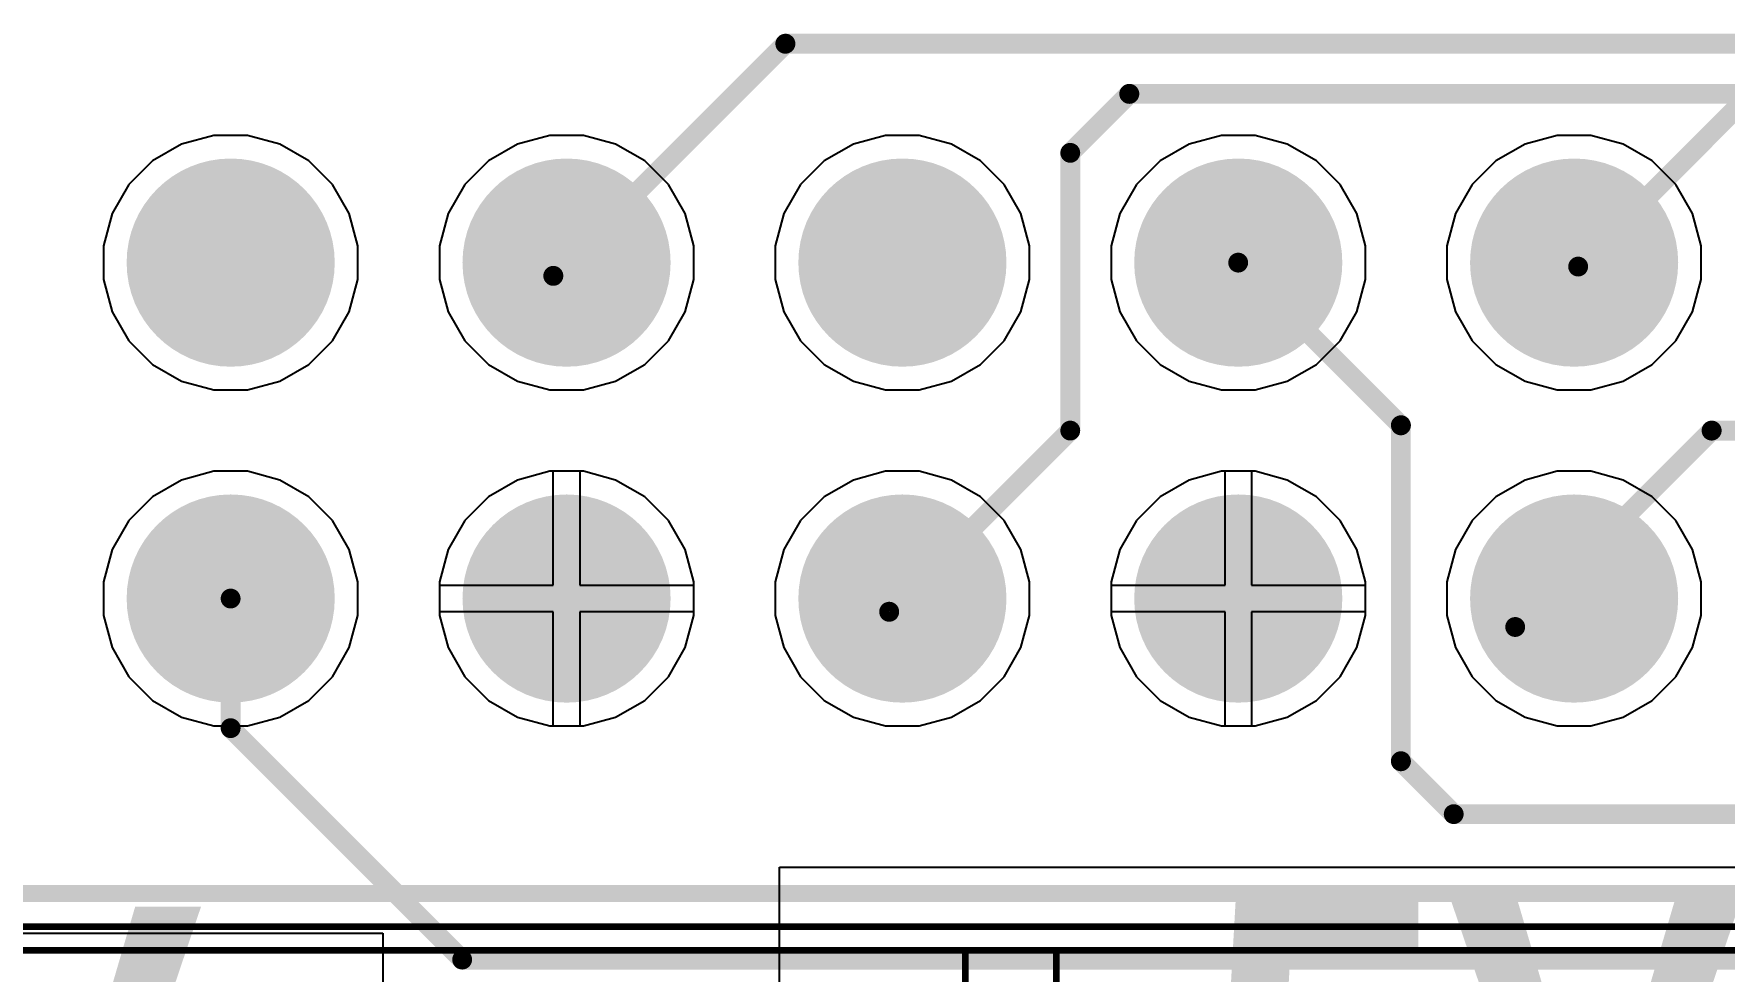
# Model space of a CAD drawing. Header units: inches. Extents: x 0 to 110, y 0 to 95.
# Drawn here: x 34.36 to 47.15, y 13.71 to 20.8 of the extents above; entities that cross this region are included whole.
import ezdxf

# ---------------------------------------------------------------- set-up
doc = ezdxf.new("R2010")
doc.units = ezdxf.units.IN
for name, color, linetype in [('Bottom Layer', 5, 'Continuous'), ('Bottom Solder', 6, 'Continuous'), ('Int1', 16, 'Continuous'), ('Int2', 76, 'Continuous'), ('Mechanical 13', 56, 'Continuous'), ('Multi-Layer', 9, 'Continuous'), ('Pad Holes', 156, 'Continuous'), ('Top Courtyard', 56, 'Continuous'), ('Top Layer', 1, 'Continuous'), ('Top Overlay', 2, 'Continuous'), ('Top Solder', 216, 'Continuous')]:
    doc.layers.add(name, color=color, linetype=linetype)
doc.styles.add('Century Gothic_Bold', font='', dxfattribs={"height": 0.2})
doc.styles.get('Century Gothic_Bold').set_extended_font_data('Century Gothic', bold=True)

# ---------------------------------------------------------------- blocks, each defined once
blk = doc.blocks.new('M_____430450218_1031')
at = {"layer": 'Top Courtyard'}
for points in [[(-6.595, 6.87, 0.05, 0.05, 0), (-6.595, -6.87, 0.05, 0.05, 0)], [(6.595, -6.87, 0.05, 0.05, 0), (-6.595, -6.87, 0.05, 0.05, 0)]]:
    blk.add_lwpolyline(points, format="xyseb", dxfattribs=at)
blk.add_lwpolyline([(-6.608, -6.87, 0.025, 0.025, 1), (-6.583, -6.87, 0.025, 0.025, 1)], format="xyseb", close=True, dxfattribs=at)
blk.add_lwpolyline([(-6.608, -6.87, 0.025, 0.025, 1), (-6.583, -6.87, 0.025, 0.025, 1)], format="xyseb", close=True, dxfattribs=at)
blk = doc.blocks.new('RPI_1037')
at = {"layer": 'Bottom Layer'}
h = blk.add_hatch(color=5, dxfattribs=at)
edge = h.paths.add_edge_path()
edge.add_arc((-1.11, 25.77), 0.762, 0, 360)
h = blk.add_hatch(color=5, dxfattribs=at)
edge = h.paths.add_edge_path()
edge.add_arc((1.43, 25.77), 0.762, 0, 360)
h = blk.add_hatch(color=5, dxfattribs=at)
edge = h.paths.add_edge_path()
edge.add_arc((3.97, 25.77), 0.762, 0, 360)
h = blk.add_hatch(color=5, dxfattribs=at)
edge = h.paths.add_edge_path()
edge.add_arc((6.51, 25.77), 0.762, 0, 360)
h = blk.add_hatch(color=5, dxfattribs=at)
edge = h.paths.add_edge_path()
edge.add_arc((9.05, 25.77), 0.762, 0, 360)
h = blk.add_hatch(color=5, dxfattribs=at)
edge = h.paths.add_edge_path()
edge.add_arc((-1.11, 23.23), 0.762, 0, 360)
h = blk.add_hatch(color=5, dxfattribs=at)
edge = h.paths.add_edge_path()
edge.add_arc((1.43, 23.23), 0.762, 0, 360)
h = blk.add_hatch(color=5, dxfattribs=at)
edge = h.paths.add_edge_path()
edge.add_arc((3.97, 23.23), 0.762, 0, 360)
h = blk.add_hatch(color=5, dxfattribs=at)
edge = h.paths.add_edge_path()
edge.add_arc((6.51, 23.23), 0.762, 0, 360)
h = blk.add_hatch(color=5, dxfattribs=at)
edge = h.paths.add_edge_path()
edge.add_arc((9.05, 23.23), 0.762, 0, 360)
at = {"layer": 'Bottom Solder'}
h = blk.add_hatch(color=6, dxfattribs=at)
edge = h.paths.add_edge_path()
edge.add_arc((-1.11, 25.77), 0.787, 0, 360)
h = blk.add_hatch(color=6, dxfattribs=at)
edge = h.paths.add_edge_path()
edge.add_arc((1.43, 25.77), 0.787, 0, 360)
h = blk.add_hatch(color=6, dxfattribs=at)
edge = h.paths.add_edge_path()
edge.add_arc((3.97, 25.77), 0.787, 0, 360)
h = blk.add_hatch(color=6, dxfattribs=at)
edge = h.paths.add_edge_path()
edge.add_arc((6.51, 25.77), 0.787, 0, 360)
h = blk.add_hatch(color=6, dxfattribs=at)
edge = h.paths.add_edge_path()
edge.add_arc((9.05, 25.77), 0.787, 0, 360)
h = blk.add_hatch(color=6, dxfattribs=at)
edge = h.paths.add_edge_path()
edge.add_arc((-1.11, 23.23), 0.787, 0, 360)
h = blk.add_hatch(color=6, dxfattribs=at)
edge = h.paths.add_edge_path()
edge.add_arc((1.43, 23.23), 0.787, 0, 360)
h = blk.add_hatch(color=6, dxfattribs=at)
edge = h.paths.add_edge_path()
edge.add_arc((3.97, 23.23), 0.787, 0, 360)
h = blk.add_hatch(color=6, dxfattribs=at)
edge = h.paths.add_edge_path()
edge.add_arc((6.51, 23.23), 0.787, 0, 360)
h = blk.add_hatch(color=6, dxfattribs=at)
edge = h.paths.add_edge_path()
edge.add_arc((9.05, 23.23), 0.787, 0, 360)
at = {"layer": 'Int1'}
h = blk.add_hatch(color=16, dxfattribs=at)
edge = h.paths.add_edge_path()
edge.add_arc((-1.11, 25.77), 0.762, 0, 360)
h = blk.add_hatch(color=16, dxfattribs=at)
edge = h.paths.add_edge_path()
edge.add_arc((1.43, 25.77), 0.762, 0, 360)
h = blk.add_hatch(color=16, dxfattribs=at)
edge = h.paths.add_edge_path()
edge.add_arc((3.97, 25.77), 0.762, 0, 360)
h = blk.add_hatch(color=16, dxfattribs=at)
edge = h.paths.add_edge_path()
edge.add_arc((6.51, 25.77), 0.762, 0, 360)
h = blk.add_hatch(color=16, dxfattribs=at)
edge = h.paths.add_edge_path()
edge.add_arc((9.05, 25.77), 0.762, 0, 360)
h = blk.add_hatch(color=16, dxfattribs=at)
edge = h.paths.add_edge_path()
edge.add_arc((-1.11, 23.23), 0.762, 0, 360)
h = blk.add_hatch(color=16, dxfattribs=at)
edge = h.paths.add_edge_path()
edge.add_arc((1.43, 23.23), 0.762, 0, 360)
h = blk.add_hatch(color=16, dxfattribs=at)
edge = h.paths.add_edge_path()
edge.add_arc((3.97, 23.23), 0.762, 0, 360)
h = blk.add_hatch(color=16, dxfattribs=at)
edge = h.paths.add_edge_path()
edge.add_arc((6.51, 23.23), 0.762, 0, 360)
h = blk.add_hatch(color=16, dxfattribs=at)
edge = h.paths.add_edge_path()
edge.add_arc((9.05, 23.23), 0.762, 0, 360)
at = {"layer": 'Int2'}
h = blk.add_hatch(color=76, dxfattribs=at)
edge = h.paths.add_edge_path()
edge.add_arc((-1.11, 25.77), 0.762, 0, 360)
h = blk.add_hatch(color=76, dxfattribs=at)
edge = h.paths.add_edge_path()
edge.add_arc((1.43, 25.77), 0.762, 0, 360)
h = blk.add_hatch(color=76, dxfattribs=at)
edge = h.paths.add_edge_path()
edge.add_arc((3.97, 25.77), 0.762, 0, 360)
h = blk.add_hatch(color=76, dxfattribs=at)
edge = h.paths.add_edge_path()
edge.add_arc((6.51, 25.77), 0.762, 0, 360)
h = blk.add_hatch(color=76, dxfattribs=at)
edge = h.paths.add_edge_path()
edge.add_arc((9.05, 25.77), 0.762, 0, 360)
h = blk.add_hatch(color=76, dxfattribs=at)
edge = h.paths.add_edge_path()
edge.add_arc((-1.11, 23.23), 0.762, 0, 360)
h = blk.add_hatch(color=76, dxfattribs=at)
edge = h.paths.add_edge_path()
edge.add_arc((1.43, 23.23), 0.762, 0, 360)
h = blk.add_hatch(color=76, dxfattribs=at)
edge = h.paths.add_edge_path()
edge.add_arc((3.97, 23.23), 0.762, 0, 360)
h = blk.add_hatch(color=76, dxfattribs=at)
edge = h.paths.add_edge_path()
edge.add_arc((6.51, 23.23), 0.762, 0, 360)
h = blk.add_hatch(color=76, dxfattribs=at)
edge = h.paths.add_edge_path()
edge.add_arc((9.05, 23.23), 0.762, 0, 360)
at = {"layer": 'Multi-Layer'}
h = blk.add_hatch(color=9, dxfattribs=at)
edge = h.paths.add_edge_path()
edge.add_arc((-1.11, 25.77), 0.762, 0, 360)
h = blk.add_hatch(color=9, dxfattribs=at)
edge = h.paths.add_edge_path()
edge.add_arc((1.43, 25.77), 0.762, 0, 360)
h = blk.add_hatch(color=9, dxfattribs=at)
edge = h.paths.add_edge_path()
edge.add_arc((3.97, 25.77), 0.762, 0, 360)
h = blk.add_hatch(color=9, dxfattribs=at)
edge = h.paths.add_edge_path()
edge.add_arc((6.51, 25.77), 0.762, 0, 360)
h = blk.add_hatch(color=9, dxfattribs=at)
edge = h.paths.add_edge_path()
edge.add_arc((9.05, 25.77), 0.762, 0, 360)
h = blk.add_hatch(color=9, dxfattribs=at)
edge = h.paths.add_edge_path()
edge.add_arc((-1.11, 23.23), 0.762, 0, 360)
h = blk.add_hatch(color=9, dxfattribs=at)
edge = h.paths.add_edge_path()
edge.add_arc((1.43, 23.23), 0.762, 0, 360)
h = blk.add_hatch(color=9, dxfattribs=at)
edge = h.paths.add_edge_path()
edge.add_arc((3.97, 23.23), 0.762, 0, 360)
h = blk.add_hatch(color=9, dxfattribs=at)
edge = h.paths.add_edge_path()
edge.add_arc((6.51, 23.23), 0.762, 0, 360)
h = blk.add_hatch(color=9, dxfattribs=at)
edge = h.paths.add_edge_path()
edge.add_arc((9.05, 23.23), 0.762, 0, 360)
at = {"layer": 'Pad Holes'}
h = blk.add_hatch(color=7, dxfattribs=at)
edge = h.paths.add_edge_path()
edge.add_arc((-1.11, 25.77), 0.508, 0, 360)
h = blk.add_hatch(color=7, dxfattribs=at)
edge = h.paths.add_edge_path()
edge.add_arc((1.43, 25.77), 0.508, 0, 360)
h = blk.add_hatch(color=7, dxfattribs=at)
edge = h.paths.add_edge_path()
edge.add_arc((3.97, 25.77), 0.508, 0, 360)
h = blk.add_hatch(color=7, dxfattribs=at)
edge = h.paths.add_edge_path()
edge.add_arc((6.51, 25.77), 0.508, 0, 360)
h = blk.add_hatch(color=7, dxfattribs=at)
edge = h.paths.add_edge_path()
edge.add_arc((9.05, 25.77), 0.508, 0, 360)
h = blk.add_hatch(color=7, dxfattribs=at)
edge = h.paths.add_edge_path()
edge.add_arc((-1.11, 23.23), 0.508, 0, 360)
h = blk.add_hatch(color=7, dxfattribs=at)
edge = h.paths.add_edge_path()
edge.add_arc((1.43, 23.23), 0.508, 0, 360)
h = blk.add_hatch(color=7, dxfattribs=at)
edge = h.paths.add_edge_path()
edge.add_arc((3.97, 23.23), 0.508, 0, 360)
h = blk.add_hatch(color=7, dxfattribs=at)
edge = h.paths.add_edge_path()
edge.add_arc((6.51, 23.23), 0.508, 0, 360)
h = blk.add_hatch(color=7, dxfattribs=at)
edge = h.paths.add_edge_path()
edge.add_arc((9.05, 23.23), 0.508, 0, 360)
at = {"layer": 'Top Layer'}
h = blk.add_hatch(color=1, dxfattribs=at)
edge = h.paths.add_edge_path()
edge.add_arc((-1.11, 25.77), 0.762, 0, 360)
h = blk.add_hatch(color=1, dxfattribs=at)
edge = h.paths.add_edge_path()
edge.add_arc((1.43, 25.77), 0.762, 0, 360)
h = blk.add_hatch(color=1, dxfattribs=at)
edge = h.paths.add_edge_path()
edge.add_arc((3.97, 25.77), 0.762, 0, 360)
h = blk.add_hatch(color=1, dxfattribs=at)
edge = h.paths.add_edge_path()
edge.add_arc((6.51, 25.77), 0.762, 0, 360)
h = blk.add_hatch(color=1, dxfattribs=at)
edge = h.paths.add_edge_path()
edge.add_arc((9.05, 25.77), 0.762, 0, 360)
h = blk.add_hatch(color=1, dxfattribs=at)
edge = h.paths.add_edge_path()
edge.add_arc((-1.11, 23.23), 0.762, 0, 360)
h = blk.add_hatch(color=1, dxfattribs=at)
edge = h.paths.add_edge_path()
edge.add_arc((1.43, 23.23), 0.762, 0, 360)
h = blk.add_hatch(color=1, dxfattribs=at)
edge = h.paths.add_edge_path()
edge.add_arc((3.97, 23.23), 0.762, 0, 360)
h = blk.add_hatch(color=1, dxfattribs=at)
edge = h.paths.add_edge_path()
edge.add_arc((6.51, 23.23), 0.762, 0, 360)
h = blk.add_hatch(color=1, dxfattribs=at)
edge = h.paths.add_edge_path()
edge.add_arc((9.05, 23.23), 0.762, 0, 360)
at = {"layer": 'Top Solder'}
h = blk.add_hatch(color=216, dxfattribs=at)
edge = h.paths.add_edge_path()
edge.add_arc((-1.11, 25.77), 0.787, 0, 360)
h = blk.add_hatch(color=216, dxfattribs=at)
edge = h.paths.add_edge_path()
edge.add_arc((1.43, 25.77), 0.787, 0, 360)
h = blk.add_hatch(color=216, dxfattribs=at)
edge = h.paths.add_edge_path()
edge.add_arc((3.97, 25.77), 0.787, 0, 360)
h = blk.add_hatch(color=216, dxfattribs=at)
edge = h.paths.add_edge_path()
edge.add_arc((6.51, 25.77), 0.787, 0, 360)
h = blk.add_hatch(color=216, dxfattribs=at)
edge = h.paths.add_edge_path()
edge.add_arc((9.05, 25.77), 0.787, 0, 360)
h = blk.add_hatch(color=216, dxfattribs=at)
edge = h.paths.add_edge_path()
edge.add_arc((-1.11, 23.23), 0.787, 0, 360)
h = blk.add_hatch(color=216, dxfattribs=at)
edge = h.paths.add_edge_path()
edge.add_arc((1.43, 23.23), 0.787, 0, 360)
h = blk.add_hatch(color=216, dxfattribs=at)
edge = h.paths.add_edge_path()
edge.add_arc((3.97, 23.23), 0.787, 0, 360)
h = blk.add_hatch(color=216, dxfattribs=at)
edge = h.paths.add_edge_path()
edge.add_arc((6.51, 23.23), 0.787, 0, 360)
h = blk.add_hatch(color=216, dxfattribs=at)
edge = h.paths.add_edge_path()
edge.add_arc((9.05, 23.23), 0.787, 0, 360)
at = {"layer": 'Mechanical 13'}
blk.add_lwpolyline([(39.5, 28, 0.127, 0.127, 0), (-39.5, 28, 0.127, 0.127, 0)], format="xyseb", dxfattribs=at)
at = {"layer": 'Top Courtyard'}
blk.add_lwpolyline([(45.25, 28.25, 0.05, 0.05, 0), (-42.75, 28.25, 0.05, 0.05, 0)], format="xyseb", dxfattribs=at)
at = {"layer": 'Top Overlay'}
blk.add_lwpolyline([(39.5, 28, 0.127, 0.127, 0), (-39.5, 28, 0.127, 0.127, 0)], format="xyseb", dxfattribs=at)
blk = doc.blocks.new('M_____430450218_1128')
at = {"layer": 'Top Courtyard'}
for points in [[(6.595, 6.87, 0.05, 0.05, 0), (6.595, -6.87, 0.05, 0.05, 0)], [(6.595, -6.87, 0.05, 0.05, 0), (-6.595, -6.87, 0.05, 0.05, 0)]]:
    blk.add_lwpolyline(points, format="xyseb", dxfattribs=at)
blk.add_lwpolyline([(6.583, -6.87, 0.025, 0.025, 1), (6.608, -6.87, 0.025, 0.025, 1)], format="xyseb", close=True, dxfattribs=at)
blk.add_lwpolyline([(6.583, -6.87, 0.025, 0.025, 1), (6.608, -6.87, 0.025, 0.025, 1)], format="xyseb", close=True, dxfattribs=at)

msp = doc.modelspace()

# ---------------------------------------------------------------- linework, layer by layer
at = {"layer": 'Bottom Layer'}
for points in [[(38.29, 18.97, 0.15, 0.15, 0), (40.045, 20.725, 0.15, 0.15, 0)], [(40.045, 20.725, 0.15, 0.15, 0), (61.402, 20.725, 0.15, 0.15, 0)], [(42.2, 19.9, 0.15, 0.15, 0), (42.646, 20.346, 0.15, 0.15, 0)], [(42.646, 20.346, 0.15, 0.15, 0), (62.646, 20.346, 0.15, 0.15, 0)], [(42.2, 17.8, 0.15, 0.15, 0), (42.2, 19.9, 0.15, 0.15, 0)], [(43.47, 19.07, 0.15, 0.15, 0), (44.7, 17.84, 0.15, 0.15, 0)], [(44.7, 15.3, 0.15, 0.15, 0), (44.7, 17.84, 0.15, 0.15, 0)], [(40.83, 16.43, 0.15, 0.15, 0), (42.2, 17.8, 0.15, 0.15, 0)], [(35.85, 15.55, 0.15, 0.15, 0), (35.85, 16.53, 0.15, 0.15, 0)], [(35.85, 15.55, 0.15, 0.15, 0), (37.6, 13.8, 0.15, 0.15, 0)], [(44.7, 15.3, 0.15, 0.15, 0), (45.1, 14.9, 0.15, 0.15, 0)], [(45.1, 14.9, 0.15, 0.15, 0), (64.2, 14.9, 0.15, 0.15, 0)], [(37.6, 13.8, 0.15, 0.15, 0), (68.6, 13.8, 0.15, 0.15, 0)]]:
    msp.add_lwpolyline(points, format="xyseb", dxfattribs=at)
for points in [[(40.007, 20.725, 0.075, 0.075, 1), (40.083, 20.725, 0.075, 0.075, 1)], [(40.007, 20.725, 0.075, 0.075, 1), (40.083, 20.725, 0.075, 0.075, 1)], [(42.608, 20.346, 0.075, 0.075, 1), (42.684, 20.346, 0.075, 0.075, 1)], [(42.608, 20.346, 0.075, 0.075, 1), (42.684, 20.346, 0.075, 0.075, 1)], [(42.162, 19.9, 0.075, 0.075, 1), (42.237, 19.9, 0.075, 0.075, 1)], [(42.162, 19.9, 0.075, 0.075, 1), (42.237, 19.9, 0.075, 0.075, 1)], [(43.432, 19.07, 0.075, 0.075, 1), (43.507, 19.07, 0.075, 0.075, 1)], [(38.252, 18.97, 0.075, 0.075, 1), (38.328, 18.97, 0.075, 0.075, 1)], [(44.662, 17.84, 0.075, 0.075, 1), (44.738, 17.84, 0.075, 0.075, 1)], [(44.662, 17.84, 0.075, 0.075, 1), (44.738, 17.84, 0.075, 0.075, 1)], [(42.162, 17.8, 0.075, 0.075, 1), (42.237, 17.8, 0.075, 0.075, 1)], [(42.162, 17.8, 0.075, 0.075, 1), (42.237, 17.8, 0.075, 0.075, 1)], [(35.812, 16.53, 0.075, 0.075, 1), (35.887, 16.53, 0.075, 0.075, 1)], [(40.792, 16.43, 0.075, 0.075, 1), (40.868, 16.43, 0.075, 0.075, 1)], [(35.812, 15.55, 0.075, 0.075, 1), (35.887, 15.55, 0.075, 0.075, 1)], [(35.812, 15.55, 0.075, 0.075, 1), (35.887, 15.55, 0.075, 0.075, 1)], [(44.662, 15.3, 0.075, 0.075, 1), (44.738, 15.3, 0.075, 0.075, 1)], [(44.662, 15.3, 0.075, 0.075, 1), (44.738, 15.3, 0.075, 0.075, 1)], [(45.062, 14.9, 0.075, 0.075, 1), (45.137, 14.9, 0.075, 0.075, 1)], [(45.062, 14.9, 0.075, 0.075, 1), (45.137, 14.9, 0.075, 0.075, 1)], [(37.563, 13.8, 0.075, 0.075, 1), (37.638, 13.8, 0.075, 0.075, 1)], [(37.563, 13.8, 0.075, 0.075, 1), (37.638, 13.8, 0.075, 0.075, 1)]]:
    msp.add_lwpolyline(points, format="xyseb", close=True, dxfattribs=at)
at = {"layer": 'Int1'}
for p, q in [((35.479, 19.966), (35.259, 19.84)), ((35.723, 20.032), (35.479, 19.966)), ((35.977, 20.032), (35.723, 20.032)), ((36.221, 19.966), (35.977, 20.032)), ((36.441, 19.84), (36.221, 19.966)), ((38.019, 19.966), (37.799, 19.84)), ((38.263, 20.032), (38.019, 19.966)), ((38.517, 20.032), (38.263, 20.032)), ((38.761, 19.966), (38.517, 20.032)), ((38.981, 19.84), (38.761, 19.966)), ((40.559, 19.966), (40.339, 19.84)), ((40.803, 20.032), (40.559, 19.966)), ((41.057, 20.032), (40.803, 20.032)), ((41.301, 19.966), (41.057, 20.032)), ((41.521, 19.84), (41.301, 19.966)), ((43.099, 19.966), (42.879, 19.84)), ((43.343, 20.032), (43.099, 19.966)), ((43.597, 20.032), (43.343, 20.032)), ((43.841, 19.966), (43.597, 20.032)), ((44.061, 19.84), (43.841, 19.966)), ((45.639, 19.966), (45.419, 19.84)), ((45.883, 20.032), (45.639, 19.966)), ((46.137, 20.032), (45.883, 20.032)), ((46.381, 19.966), (46.137, 20.032)), ((46.601, 19.84), (46.381, 19.966)), ((35.259, 19.84), (35.08, 19.661)), ((36.62, 19.661), (36.441, 19.84)), ((37.799, 19.84), (37.62, 19.661)), ((39.16, 19.661), (38.981, 19.84)), ((40.339, 19.84), (40.16, 19.661)), ((41.7, 19.661), (41.521, 19.84)), ((42.879, 19.84), (42.7, 19.661)), ((44.24, 19.661), (44.061, 19.84)), ((45.419, 19.84), (45.24, 19.661)), ((46.78, 19.661), (46.601, 19.84)), ((35.08, 19.661), (34.954, 19.441)), ((36.746, 19.441), (36.62, 19.661)), ((37.62, 19.661), (37.494, 19.441)), ((39.286, 19.441), (39.16, 19.661)), ((40.16, 19.661), (40.034, 19.441)), ((41.826, 19.441), (41.7, 19.661)), ((42.7, 19.661), (42.574, 19.441)), ((44.366, 19.441), (44.24, 19.661)), ((45.24, 19.661), (45.114, 19.441)), ((46.906, 19.441), (46.78, 19.661)), ((34.954, 19.441), (34.888, 19.197)), ((36.812, 19.197), (36.746, 19.441)), ((37.494, 19.441), (37.428, 19.197)), ((39.352, 19.197), (39.286, 19.441)), ((40.034, 19.441), (39.968, 19.197)), ((41.892, 19.197), (41.826, 19.441)), ((42.574, 19.441), (42.508, 19.197)), ((44.432, 19.197), (44.366, 19.441)), ((45.114, 19.441), (45.048, 19.197)), ((46.972, 19.197), (46.906, 19.441)), ((34.888, 19.197), (34.888, 18.943)), ((36.812, 18.943), (36.812, 19.197)), ((37.428, 19.197), (37.428, 18.943)), ((39.352, 18.943), (39.352, 19.197)), ((39.968, 19.197), (39.968, 18.943)), ((41.892, 18.943), (41.892, 19.197)), ((42.508, 19.197), (42.508, 18.943)), ((44.432, 18.943), (44.432, 19.197)), ((45.048, 19.197), (45.048, 18.943)), ((46.972, 18.943), (46.972, 19.197)), ((34.888, 18.943), (34.954, 18.699)), ((36.746, 18.699), (36.812, 18.943)), ((37.428, 18.943), (37.494, 18.699)), ((39.286, 18.699), (39.352, 18.943)), ((39.968, 18.943), (40.034, 18.699)), ((41.826, 18.699), (41.892, 18.943)), ((42.508, 18.943), (42.574, 18.699)), ((44.366, 18.699), (44.432, 18.943)), ((45.048, 18.943), (45.114, 18.699)), ((46.906, 18.699), (46.972, 18.943)), ((34.954, 18.699), (35.08, 18.479)), ((36.62, 18.479), (36.746, 18.699)), ((37.494, 18.699), (37.62, 18.479)), ((39.16, 18.479), (39.286, 18.699)), ((40.034, 18.699), (40.16, 18.479)), ((41.7, 18.479), (41.826, 18.699)), ((42.574, 18.699), (42.7, 18.479)), ((44.24, 18.479), (44.366, 18.699)), ((45.114, 18.699), (45.24, 18.479)), ((46.78, 18.479), (46.906, 18.699)), ((35.08, 18.479), (35.259, 18.3)), ((36.441, 18.3), (36.62, 18.479)), ((37.62, 18.479), (37.799, 18.3)), ((38.981, 18.3), (39.16, 18.479)), ((40.16, 18.479), (40.339, 18.3)), ((41.521, 18.3), (41.7, 18.479)), ((42.7, 18.479), (42.879, 18.3)), ((44.061, 18.3), (44.24, 18.479)), ((45.24, 18.479), (45.419, 18.3)), ((46.601, 18.3), (46.78, 18.479)), ((35.259, 18.3), (35.479, 18.174)), ((36.221, 18.174), (36.441, 18.3)), ((37.799, 18.3), (38.019, 18.174)), ((38.761, 18.174), (38.981, 18.3)), ((40.339, 18.3), (40.559, 18.174)), ((41.301, 18.174), (41.521, 18.3)), ((42.879, 18.3), (43.099, 18.174)), ((43.841, 18.174), (44.061, 18.3)), ((45.419, 18.3), (45.639, 18.174)), ((46.381, 18.174), (46.601, 18.3)), ((35.479, 18.174), (35.723, 18.108)), ((35.977, 18.108), (36.221, 18.174)), ((38.019, 18.174), (38.263, 18.108)), ((38.517, 18.108), (38.761, 18.174)), ((40.559, 18.174), (40.803, 18.108)), ((41.057, 18.108), (41.301, 18.174)), ((43.099, 18.174), (43.343, 18.108)), ((43.597, 18.108), (43.841, 18.174)), ((45.639, 18.174), (45.883, 18.108)), ((46.137, 18.108), (46.381, 18.174)), ((35.723, 18.108), (35.977, 18.108)), ((38.263, 18.108), (38.517, 18.108)), ((40.803, 18.108), (41.057, 18.108)), ((43.343, 18.108), (43.597, 18.108)), ((45.883, 18.108), (46.137, 18.108)), ((35.479, 17.426), (35.259, 17.3)), ((35.723, 17.492), (35.479, 17.426)), ((35.977, 17.492), (35.723, 17.492)), ((36.221, 17.426), (35.977, 17.492)), ((36.441, 17.3), (36.221, 17.426)), ((38.019, 17.426), (37.799, 17.3)), ((38.263, 17.492), (38.019, 17.426)), ((38.517, 17.492), (38.263, 17.492)), ((38.761, 17.426), (38.517, 17.492)), ((38.981, 17.3), (38.761, 17.426)), ((40.559, 17.426), (40.339, 17.3)), ((40.803, 17.492), (40.559, 17.426)), ((41.057, 17.492), (40.803, 17.492)), ((41.301, 17.426), (41.057, 17.492)), ((41.521, 17.3), (41.301, 17.426)), ((43.099, 17.426), (42.879, 17.3)), ((43.343, 17.492), (43.099, 17.426)), ((43.597, 17.492), (43.343, 17.492)), ((43.841, 17.426), (43.597, 17.492)), ((44.061, 17.3), (43.841, 17.426)), ((45.639, 17.426), (45.419, 17.3)), ((45.883, 17.492), (45.639, 17.426)), ((46.137, 17.492), (45.883, 17.492)), ((46.381, 17.426), (46.137, 17.492)), ((46.601, 17.3), (46.381, 17.426)), ((35.259, 17.3), (35.08, 17.121)), ((36.62, 17.121), (36.441, 17.3)), ((37.799, 17.3), (37.62, 17.121)), ((39.16, 17.121), (38.981, 17.3)), ((40.339, 17.3), (40.16, 17.121)), ((41.7, 17.121), (41.521, 17.3)), ((42.879, 17.3), (42.7, 17.121)), ((44.24, 17.121), (44.061, 17.3)), ((45.419, 17.3), (45.24, 17.121)), ((46.78, 17.121), (46.601, 17.3)), ((35.08, 17.121), (34.954, 16.901)), ((36.746, 16.901), (36.62, 17.121)), ((37.62, 17.121), (37.494, 16.901)), ((39.286, 16.901), (39.16, 17.121)), ((40.16, 17.121), (40.034, 16.901)), ((41.826, 16.901), (41.7, 17.121)), ((42.7, 17.121), (42.574, 16.901)), ((44.366, 16.901), (44.24, 17.121)), ((45.24, 17.121), (45.114, 16.901)), ((46.906, 16.901), (46.78, 17.121)), ((34.954, 16.901), (34.888, 16.657)), ((36.812, 16.657), (36.746, 16.901)), ((37.494, 16.901), (37.428, 16.657)), ((39.352, 16.657), (39.286, 16.901)), ((40.034, 16.901), (39.968, 16.657)), ((41.892, 16.657), (41.826, 16.901)), ((42.574, 16.901), (42.508, 16.657)), ((44.432, 16.657), (44.366, 16.901)), ((45.114, 16.901), (45.048, 16.657)), ((46.972, 16.657), (46.906, 16.901)), ((34.888, 16.657), (34.888, 16.403)), ((36.812, 16.403), (36.812, 16.657)), ((37.428, 16.657), (37.428, 16.403)), ((39.352, 16.403), (39.352, 16.657)), ((39.968, 16.657), (39.968, 16.403)), ((41.892, 16.403), (41.892, 16.657)), ((42.508, 16.657), (42.508, 16.403)), ((44.432, 16.403), (44.432, 16.657)), ((45.048, 16.657), (45.048, 16.403)), ((46.972, 16.403), (46.972, 16.657)), ((34.888, 16.403), (34.954, 16.159)), ((36.746, 16.159), (36.812, 16.403)), ((37.428, 16.403), (37.494, 16.159)), ((39.286, 16.159), (39.352, 16.403)), ((39.968, 16.403), (40.034, 16.159)), ((41.826, 16.159), (41.892, 16.403)), ((42.508, 16.403), (42.574, 16.159)), ((44.366, 16.159), (44.432, 16.403)), ((45.048, 16.403), (45.114, 16.159)), ((46.906, 16.159), (46.972, 16.403)), ((34.954, 16.159), (35.08, 15.939)), ((36.62, 15.939), (36.746, 16.159)), ((37.494, 16.159), (37.62, 15.939)), ((39.16, 15.939), (39.286, 16.159)), ((40.034, 16.159), (40.16, 15.939)), ((41.7, 15.939), (41.826, 16.159)), ((42.574, 16.159), (42.7, 15.939)), ((44.24, 15.939), (44.366, 16.159)), ((45.114, 16.159), (45.24, 15.939)), ((46.78, 15.939), (46.906, 16.159)), ((35.08, 15.939), (35.259, 15.76)), ((36.441, 15.76), (36.62, 15.939)), ((37.62, 15.939), (37.799, 15.76)), ((38.981, 15.76), (39.16, 15.939)), ((40.16, 15.939), (40.339, 15.76)), ((41.521, 15.76), (41.7, 15.939)), ((42.7, 15.939), (42.879, 15.76)), ((44.061, 15.76), (44.24, 15.939)), ((45.24, 15.939), (45.419, 15.76)), ((46.601, 15.76), (46.78, 15.939)), ((35.259, 15.76), (35.479, 15.634)), ((36.221, 15.634), (36.441, 15.76)), ((37.799, 15.76), (38.019, 15.634)), ((38.761, 15.634), (38.981, 15.76)), ((40.339, 15.76), (40.559, 15.634)), ((41.301, 15.634), (41.521, 15.76)), ((42.879, 15.76), (43.099, 15.634)), ((43.841, 15.634), (44.061, 15.76)), ((45.419, 15.76), (45.639, 15.634)), ((46.381, 15.634), (46.601, 15.76)), ((35.479, 15.634), (35.723, 15.568)), ((35.977, 15.568), (36.221, 15.634)), ((38.019, 15.634), (38.263, 15.568)), ((38.517, 15.568), (38.761, 15.634)), ((40.559, 15.634), (40.803, 15.568)), ((41.057, 15.568), (41.301, 15.634)), ((43.099, 15.634), (43.343, 15.568)), ((43.597, 15.568), (43.841, 15.634)), ((45.639, 15.634), (45.883, 15.568)), ((46.137, 15.568), (46.381, 15.634)), ((35.723, 15.568), (35.977, 15.568)), ((38.263, 15.568), (38.517, 15.568)), ((40.803, 15.568), (41.057, 15.568)), ((43.343, 15.568), (43.597, 15.568)), ((45.883, 15.568), (46.137, 15.568))]:
    msp.add_line(p, q, dxfattribs=at)
at = {"layer": 'Int2'}
for p, q in [((35.479, 19.966), (35.259, 19.84)), ((35.723, 20.032), (35.479, 19.966)), ((35.977, 20.032), (35.723, 20.032)), ((36.221, 19.966), (35.977, 20.032)), ((36.441, 19.84), (36.221, 19.966)), ((38.019, 19.966), (37.799, 19.84)), ((38.263, 20.032), (38.019, 19.966)), ((38.517, 20.032), (38.263, 20.032)), ((38.761, 19.966), (38.517, 20.032)), ((38.981, 19.84), (38.761, 19.966)), ((40.559, 19.966), (40.339, 19.84)), ((40.803, 20.032), (40.559, 19.966)), ((41.057, 20.032), (40.803, 20.032)), ((41.301, 19.966), (41.057, 20.032)), ((41.521, 19.84), (41.301, 19.966)), ((43.099, 19.966), (42.879, 19.84)), ((43.343, 20.032), (43.099, 19.966)), ((43.597, 20.032), (43.343, 20.032)), ((43.841, 19.966), (43.597, 20.032)), ((44.061, 19.84), (43.841, 19.966)), ((45.639, 19.966), (45.419, 19.84)), ((45.883, 20.032), (45.639, 19.966)), ((46.137, 20.032), (45.883, 20.032)), ((46.381, 19.966), (46.137, 20.032)), ((46.601, 19.84), (46.381, 19.966)), ((35.259, 19.84), (35.08, 19.661)), ((36.62, 19.661), (36.441, 19.84)), ((37.799, 19.84), (37.62, 19.661)), ((39.16, 19.661), (38.981, 19.84)), ((40.339, 19.84), (40.16, 19.661)), ((41.7, 19.661), (41.521, 19.84)), ((42.879, 19.84), (42.7, 19.661)), ((44.24, 19.661), (44.061, 19.84)), ((45.419, 19.84), (45.24, 19.661)), ((46.78, 19.661), (46.601, 19.84)), ((35.08, 19.661), (34.954, 19.441)), ((36.746, 19.441), (36.62, 19.661)), ((37.62, 19.661), (37.494, 19.441)), ((39.286, 19.441), (39.16, 19.661)), ((40.16, 19.661), (40.034, 19.441)), ((41.826, 19.441), (41.7, 19.661)), ((42.7, 19.661), (42.574, 19.441)), ((44.366, 19.441), (44.24, 19.661)), ((45.24, 19.661), (45.114, 19.441)), ((46.906, 19.441), (46.78, 19.661)), ((34.954, 19.441), (34.888, 19.197)), ((36.812, 19.197), (36.746, 19.441)), ((37.494, 19.441), (37.428, 19.197)), ((39.352, 19.197), (39.286, 19.441)), ((40.034, 19.441), (39.968, 19.197)), ((41.892, 19.197), (41.826, 19.441)), ((42.574, 19.441), (42.508, 19.197)), ((44.432, 19.197), (44.366, 19.441)), ((45.114, 19.441), (45.048, 19.197)), ((46.972, 19.197), (46.906, 19.441)), ((34.888, 19.197), (34.888, 18.943)), ((36.812, 18.943), (36.812, 19.197)), ((37.428, 19.197), (37.428, 18.943)), ((39.352, 18.943), (39.352, 19.197)), ((39.968, 19.197), (39.968, 18.943)), ((41.892, 18.943), (41.892, 19.197)), ((42.508, 19.197), (42.508, 18.943)), ((44.432, 18.943), (44.432, 19.197)), ((45.048, 19.197), (45.048, 18.943)), ((46.972, 18.943), (46.972, 19.197)), ((34.888, 18.943), (34.954, 18.699)), ((36.746, 18.699), (36.812, 18.943)), ((37.428, 18.943), (37.494, 18.699)), ((39.286, 18.699), (39.352, 18.943)), ((39.968, 18.943), (40.034, 18.699)), ((41.826, 18.699), (41.892, 18.943)), ((42.508, 18.943), (42.574, 18.699)), ((44.366, 18.699), (44.432, 18.943)), ((45.048, 18.943), (45.114, 18.699)), ((46.906, 18.699), (46.972, 18.943)), ((34.954, 18.699), (35.08, 18.479)), ((36.62, 18.479), (36.746, 18.699)), ((37.494, 18.699), (37.62, 18.479)), ((39.16, 18.479), (39.286, 18.699)), ((40.034, 18.699), (40.16, 18.479)), ((41.7, 18.479), (41.826, 18.699)), ((42.574, 18.699), (42.7, 18.479)), ((44.24, 18.479), (44.366, 18.699)), ((45.114, 18.699), (45.24, 18.479)), ((46.78, 18.479), (46.906, 18.699)), ((35.08, 18.479), (35.259, 18.3)), ((36.441, 18.3), (36.62, 18.479)), ((37.62, 18.479), (37.799, 18.3)), ((38.981, 18.3), (39.16, 18.479)), ((40.16, 18.479), (40.339, 18.3)), ((41.521, 18.3), (41.7, 18.479)), ((42.7, 18.479), (42.879, 18.3)), ((44.061, 18.3), (44.24, 18.479)), ((45.24, 18.479), (45.419, 18.3)), ((46.601, 18.3), (46.78, 18.479)), ((35.259, 18.3), (35.479, 18.174)), ((36.221, 18.174), (36.441, 18.3)), ((37.799, 18.3), (38.019, 18.174)), ((38.761, 18.174), (38.981, 18.3)), ((40.339, 18.3), (40.559, 18.174)), ((41.301, 18.174), (41.521, 18.3)), ((42.879, 18.3), (43.099, 18.174)), ((43.841, 18.174), (44.061, 18.3)), ((45.419, 18.3), (45.639, 18.174)), ((46.381, 18.174), (46.601, 18.3)), ((35.479, 18.174), (35.723, 18.108)), ((35.977, 18.108), (36.221, 18.174)), ((38.019, 18.174), (38.263, 18.108)), ((38.517, 18.108), (38.761, 18.174)), ((40.559, 18.174), (40.803, 18.108)), ((41.057, 18.108), (41.301, 18.174)), ((43.099, 18.174), (43.343, 18.108)), ((43.597, 18.108), (43.841, 18.174)), ((45.639, 18.174), (45.883, 18.108)), ((46.137, 18.108), (46.381, 18.174)), ((35.723, 18.108), (35.977, 18.108)), ((38.263, 18.108), (38.517, 18.108)), ((40.803, 18.108), (41.057, 18.108)), ((43.343, 18.108), (43.597, 18.108)), ((45.883, 18.108), (46.137, 18.108)), ((35.479, 17.426), (35.259, 17.3)), ((35.723, 17.492), (35.479, 17.426)), ((35.977, 17.492), (35.723, 17.492)), ((36.221, 17.426), (35.977, 17.492)), ((36.441, 17.3), (36.221, 17.426)), ((38.019, 17.426), (37.799, 17.3)), ((38.263, 17.492), (38.019, 17.426)), ((38.29, 17.492), (38.263, 17.492)), ((38.29, 16.63), (38.29, 17.492)), ((38.517, 17.492), (38.49, 17.492)), ((38.49, 17.492), (38.49, 16.63)), ((38.761, 17.426), (38.517, 17.492)), ((38.981, 17.3), (38.761, 17.426)), ((40.559, 17.426), (40.339, 17.3)), ((40.803, 17.492), (40.559, 17.426)), ((41.057, 17.492), (40.803, 17.492)), ((41.301, 17.426), (41.057, 17.492)), ((41.521, 17.3), (41.301, 17.426)), ((43.099, 17.426), (42.879, 17.3)), ((43.343, 17.492), (43.099, 17.426)), ((43.37, 17.492), (43.343, 17.492)), ((43.37, 16.63), (43.37, 17.492)), ((43.597, 17.492), (43.57, 17.492)), ((43.57, 17.492), (43.57, 16.63)), ((43.841, 17.426), (43.597, 17.492)), ((44.061, 17.3), (43.841, 17.426)), ((45.639, 17.426), (45.419, 17.3)), ((45.883, 17.492), (45.639, 17.426)), ((46.137, 17.492), (45.883, 17.492)), ((46.381, 17.426), (46.137, 17.492)), ((46.601, 17.3), (46.381, 17.426)), ((35.259, 17.3), (35.08, 17.121)), ((36.62, 17.121), (36.441, 17.3)), ((37.799, 17.3), (37.62, 17.121)), ((39.16, 17.121), (38.981, 17.3)), ((40.339, 17.3), (40.16, 17.121)), ((41.7, 17.121), (41.521, 17.3)), ((42.879, 17.3), (42.7, 17.121)), ((44.24, 17.121), (44.061, 17.3)), ((45.419, 17.3), (45.24, 17.121)), ((46.78, 17.121), (46.601, 17.3)), ((35.08, 17.121), (34.954, 16.901)), ((36.746, 16.901), (36.62, 17.121)), ((37.62, 17.121), (37.494, 16.901)), ((39.286, 16.901), (39.16, 17.121)), ((40.16, 17.121), (40.034, 16.901)), ((41.826, 16.901), (41.7, 17.121)), ((42.7, 17.121), (42.574, 16.901)), ((44.366, 16.901), (44.24, 17.121)), ((45.24, 17.121), (45.114, 16.901)), ((46.906, 16.901), (46.78, 17.121)), ((34.954, 16.901), (34.888, 16.657)), ((36.812, 16.657), (36.746, 16.901)), ((37.494, 16.901), (37.428, 16.657)), ((39.352, 16.657), (39.286, 16.901)), ((40.034, 16.901), (39.968, 16.657)), ((41.892, 16.657), (41.826, 16.901)), ((42.574, 16.901), (42.508, 16.657)), ((44.432, 16.657), (44.366, 16.901)), ((45.114, 16.901), (45.048, 16.657)), ((46.972, 16.657), (46.906, 16.901)), ((34.888, 16.657), (34.888, 16.403)), ((36.812, 16.403), (36.812, 16.657)), ((37.428, 16.657), (37.428, 16.63)), ((37.428, 16.63), (38.29, 16.63)), ((38.49, 16.63), (39.352, 16.63)), ((39.352, 16.63), (39.352, 16.657)), ((39.968, 16.657), (39.968, 16.403)), ((41.892, 16.403), (41.892, 16.657)), ((42.508, 16.657), (42.508, 16.63)), ((42.508, 16.63), (43.37, 16.63)), ((43.57, 16.63), (44.432, 16.63)), ((44.432, 16.63), (44.432, 16.657)), ((45.048, 16.657), (45.048, 16.403)), ((46.972, 16.403), (46.972, 16.657)), ((34.888, 16.403), (34.954, 16.159)), ((36.746, 16.159), (36.812, 16.403)), ((38.29, 16.43), (37.428, 16.43)), ((37.428, 16.43), (37.428, 16.403)), ((37.428, 16.403), (37.494, 16.159)), ((38.29, 15.568), (38.29, 16.43)), ((39.352, 16.43), (38.49, 16.43)), ((38.49, 16.43), (38.49, 15.568)), ((39.286, 16.159), (39.352, 16.403)), ((39.352, 16.403), (39.352, 16.43)), ((39.968, 16.403), (40.034, 16.159)), ((41.826, 16.159), (41.892, 16.403)), ((43.37, 16.43), (42.508, 16.43)), ((42.508, 16.43), (42.508, 16.403)), ((42.508, 16.403), (42.574, 16.159)), ((43.37, 15.568), (43.37, 16.43)), ((44.432, 16.43), (43.57, 16.43)), ((43.57, 16.43), (43.57, 15.568)), ((44.366, 16.159), (44.432, 16.403)), ((44.432, 16.403), (44.432, 16.43)), ((45.048, 16.403), (45.114, 16.159)), ((46.906, 16.159), (46.972, 16.403)), ((34.954, 16.159), (35.08, 15.939)), ((36.62, 15.939), (36.746, 16.159)), ((37.494, 16.159), (37.62, 15.939)), ((39.16, 15.939), (39.286, 16.159)), ((40.034, 16.159), (40.16, 15.939)), ((41.7, 15.939), (41.826, 16.159)), ((42.574, 16.159), (42.7, 15.939)), ((44.24, 15.939), (44.366, 16.159)), ((45.114, 16.159), (45.24, 15.939)), ((46.78, 15.939), (46.906, 16.159)), ((35.08, 15.939), (35.259, 15.76)), ((36.441, 15.76), (36.62, 15.939)), ((37.62, 15.939), (37.799, 15.76)), ((38.981, 15.76), (39.16, 15.939)), ((40.16, 15.939), (40.339, 15.76)), ((41.521, 15.76), (41.7, 15.939)), ((42.7, 15.939), (42.879, 15.76)), ((44.061, 15.76), (44.24, 15.939)), ((45.24, 15.939), (45.419, 15.76)), ((46.601, 15.76), (46.78, 15.939)), ((35.259, 15.76), (35.479, 15.634)), ((36.221, 15.634), (36.441, 15.76)), ((37.799, 15.76), (38.019, 15.634)), ((38.761, 15.634), (38.981, 15.76)), ((40.339, 15.76), (40.559, 15.634)), ((41.301, 15.634), (41.521, 15.76)), ((42.879, 15.76), (43.099, 15.634)), ((43.841, 15.634), (44.061, 15.76)), ((45.419, 15.76), (45.639, 15.634)), ((46.381, 15.634), (46.601, 15.76)), ((35.479, 15.634), (35.723, 15.568)), ((35.977, 15.568), (36.221, 15.634)), ((38.019, 15.634), (38.263, 15.568)), ((38.517, 15.568), (38.761, 15.634)), ((40.559, 15.634), (40.803, 15.568)), ((41.057, 15.568), (41.301, 15.634)), ((43.099, 15.634), (43.343, 15.568)), ((43.597, 15.568), (43.841, 15.634)), ((45.639, 15.634), (45.883, 15.568)), ((46.137, 15.568), (46.381, 15.634)), ((35.723, 15.568), (35.977, 15.568)), ((38.263, 15.568), (38.29, 15.568)), ((38.49, 15.568), (38.517, 15.568)), ((40.803, 15.568), (41.057, 15.568)), ((43.343, 15.568), (43.37, 15.568)), ((43.57, 15.568), (43.597, 15.568)), ((45.883, 15.568), (46.137, 15.568))]:
    msp.add_line(p, q, dxfattribs=at)
at = {"layer": 'Top Layer'}
for p, q in [((40, 9.897), (40, 14.5)), ((40, 14.5), (56.5, 14.5)), ((23, 14), (37, 14)), ((37, 14), (37, 8))]:
    msp.add_line(p, q, dxfattribs=at)
for points in [[(46.04, 19.04, 0.15, 0.15, 0), (47.5, 20.5, 0.15, 0.15, 0)], [(45.565, 16.315, 0.15, 0.15, 0), (47.05, 17.8, 0.15, 0.15, 0)], [(47.05, 17.8, 0.15, 0.15, 0), (51.971, 17.8, 0.15, 0.15, 0)]]:
    msp.add_lwpolyline(points, format="xyseb", dxfattribs=at)
for points in [[(46.003, 19.04, 0.075, 0.075, 1), (46.078, 19.04, 0.075, 0.075, 1)], [(47.012, 17.8, 0.075, 0.075, 1), (47.088, 17.8, 0.075, 0.075, 1)], [(47.012, 17.8, 0.075, 0.075, 1), (47.088, 17.8, 0.075, 0.075, 1)], [(45.527, 16.315, 0.075, 0.075, 1), (45.602, 16.315, 0.075, 0.075, 1)]]:
    msp.add_lwpolyline(points, format="xyseb", close=True, dxfattribs=at)

# ---------------------------------------------------------------- block references
at = {"rotation": 180}
for name, p in [('RPI_1037', (44.9, 42.3)), ('M_____430450218_1031', (35.5, 7)), ('M_____430450218_1128', (48, 7))]:
    msp.add_blockref(name, p, dxfattribs=at)

# ---------------------------------------------------------------- texts
at = {"layer": 'Top Overlay', "style": 'Century Gothic_Bold'}
for s, p in [('12V', (29.7, 11.7)), ('5V', (43.2, 11.737))]:
    msp.add_text(s, height=2.5, rotation=360, dxfattribs=at).set_placement(p)

doc.saveas('drawing.dxf')
